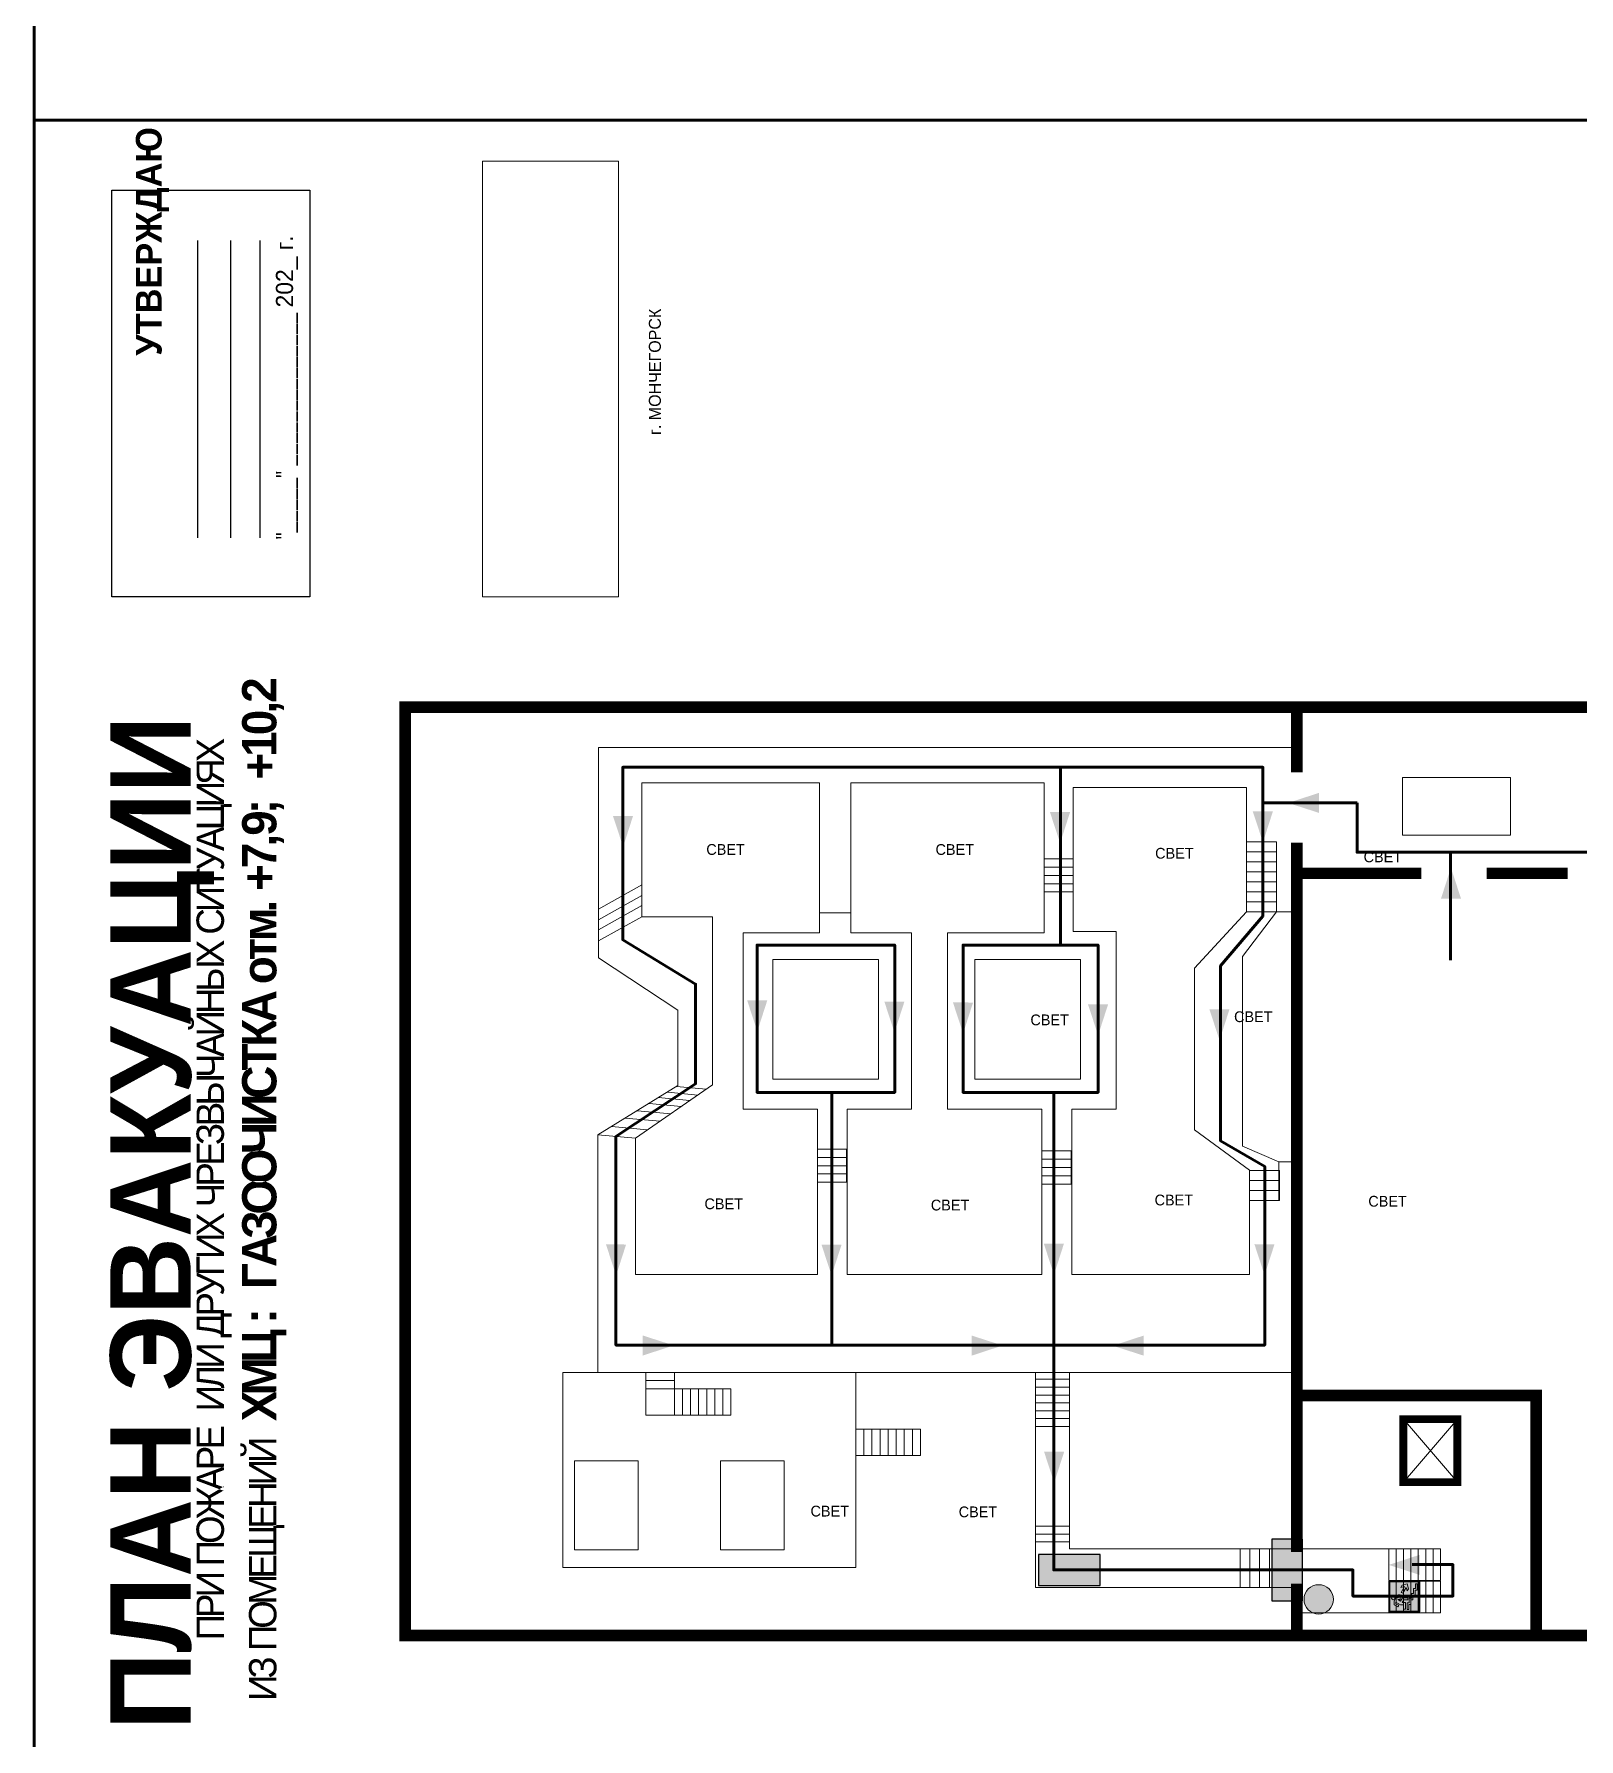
# Model space of a CAD drawing. Header units: millimetres. Extents: x 13114 to 67229, y 22859 to 38520.
# Drawn here: x 25622.8 to 25983.7, y 30913.4 to 31311.9 of the extents above; entities that cross this region are included whole.
import ezdxf

# ---------------------------------------------------------------- set-up
doc = ezdxf.new("R2010")
doc.units = ezdxf.units.MM
doc.layers.add('План_Штампы', color=7, linetype='Continuous')
doc.styles.add('обычный', font='arial.ttf')
picture_1 = doc.add_image_def('image1.jpg', size_in_pixel=(337, 105))

# ---------------------------------------------------------------- blocks, each defined once
blk = doc.blocks.new('A$C32E8229D')
at = {"true_color": 0xffffff}
blk.add_hatch(color=7, dxfattribs=at).paths.add_polyline_path([(0, 0), (0, -8), (16, -8), (16, 0)])
h = blk.add_hatch(color=126)
h.paths.add_polyline_path([(0.2, -0.2), (15.8, -0.2), (15.8, -7.8), (0.2, -7.8)])
h.paths.add_polyline_path([(13.49, -2.05), (12.08, -2.05), (11.37, -2.63, 0.162397), (11.29, -2.84), (11.29, -3.63), (10.35, -3.63), (10.35, -4.05), (11.68, -4.05), (11.68, -3.48), (12.26, -4.28), (11.29, -5.1), (11.29, -6.78), (11.85, -6.78), (11.85, -5.44), (12.8, -4.64), (12.8, -5.94), (14.46, -5.94), (14.46, -5.39), (13.45, -5.39), (13.45, -3.97), (12.46, -2.59), (13.15, -2.59), (13.69, -3.34), (14.18, -3)], flags=16)
h.paths.add_polyline_path([(10.74, -1.82, 1), (11.8, -1.82, 1)], flags=16)
h.paths.add_polyline_path([(9.39, -3.59), (5.99, -3.59), (6.56, -3.03), (5.91, -3.03), (5.1, -3.83), (5.91, -4.64), (6.56, -4.64), (5.99, -4.09), (9.39, -4.09)], flags=16)
h.paths.add_polyline_path([(4.29, -1.08), (1.72, -1.08), (1.72, -6.6), (4.29, -6.6)], flags=16)
at = {"color": 126}
blk.add_lwpolyline([(16, -8), (0, -8), (0, 0), (16, 0)], close=True, dxfattribs=at)
blk = doc.blocks.new('A$C7B8C2D5B')
at = {"lineweight": 0}
h = blk.add_hatch(color=5, dxfattribs=at)
h.dxf.hatch_style = 1
h.paths.add_polyline_path([(1.4, -3.02, 1), (-2.11, -3.02, 1)])
at = {"color": 5, "lineweight": 0}
blk.add_circle((-0.36, -3.02), 1.75, dxfattribs=at)
blk = doc.blocks.new('вниз')
at = {"lineweight": 0, "true_color": 0xffffff}
h = blk.add_hatch(color=7, dxfattribs=at)
h.dxf.hatch_style = 1
h.paths.add_polyline_path([(40994.51, -4472.22), (40986.51, -4472.22), (40986.51, -4480.22), (40994.51, -4480.22)])
h.paths.add_polyline_path([(40994.31, -4472.42), (40994.31, -4480.01), (40986.71, -4480.01), (40986.71, -4472.42)], flags=16)
h.paths.add_polyline_path([(40988.43, -4473.53), (40989.43, -4473.53), (40990.19, -4473.96), (40990.19, -4474.6), (40991, -4474.6), (40991, -4475.06), (40989.73, -4475.06), (40989.73, -4474.46), (40989.3, -4475.18), (40990.17, -4475.7), (40990.17, -4477.11), (40989.63, -4477.11), (40989.63, -4476.01), (40988.94, -4475.59), (40988.94, -4476.46), (40988.94, -4476.46), (40987.47, -4476.46), (40987.26, -4476.46), (40987.26, -4475.92), (40988.4, -4475.92), (40988.4, -4475.2), (40989.1, -4473.99), (40988.66, -4473.99), (40988.24, -4474.7), (40987.86, -4474.47), (40988.41, -4473.56)], flags=0)
h.paths.add_polyline_path([(40990.55, -4473.29, -1), (40989.69, -4473.29, -1)], flags=0)
h.paths.add_polyline_path([(40988.85, -4476.89), (40988.85, -4477.43), (40990.1, -4477.43), (40990.1, -4477.99), (40991.34, -4477.99), (40991.34, -4478.54), (40992.59, -4478.54), (40992.59, -4479.09), (40993.83, -4479.09), (40993.83, -4479.52), (40992.17, -4479.52), (40992.17, -4478.97), (40990.91, -4478.97), (40990.91, -4478.41), (40989.68, -4478.41), (40989.68, -4477.86), (40988.43, -4477.86), (40988.43, -4477.31), (40987.6, -4477.31), (40987.18, -4477.31), (40987.18, -4476.89)], flags=0)
h.paths.add_polyline_path([(40991.61, -4475.33), (40993.12, -4476.2), (40992.9, -4475.27), (40993.48, -4475.6), (40993.83, -4476.88), (40992.56, -4477.22), (40991.97, -4476.88), (40992.9, -4476.61), (40991.38, -4475.74), (40991.58, -4475.39)], flags=0)
h.paths.add_polyline_path([(40990.19, -4473.96), (40989.43, -4473.53), (40988.43, -4473.53), (40988.41, -4473.56), (40987.86, -4474.47), (40988.24, -4474.7), (40988.66, -4473.99), (40989.1, -4473.99), (40988.4, -4475.2), (40988.4, -4475.92), (40987.26, -4475.92), (40987.26, -4476.46), (40987.47, -4476.46), (40988.94, -4476.46), (40988.94, -4476.27), (40988.94, -4475.59), (40989.63, -4476.01), (40989.63, -4477.11), (40990.17, -4477.11), (40990.17, -4475.7), (40989.3, -4475.18), (40989.73, -4474.46), (40989.73, -4475.06), (40991, -4475.06), (40991, -4474.6), (40990.19, -4474.6)], flags=0)
h.paths.add_polyline_path([(40990.55, -4473.29, 1), (40989.69, -4473.29, 1)], flags=0)
h.paths.add_polyline_path([(40991.61, -4475.33), (40991.58, -4475.39), (40991.38, -4475.74), (40992.9, -4476.61), (40991.97, -4476.88), (40992.56, -4477.22), (40993.83, -4476.88), (40993.48, -4475.6), (40992.9, -4475.27), (40993.12, -4476.2)], flags=0)
h.paths.add_polyline_path([(40990.1, -4477.43), (40988.85, -4477.43), (40988.85, -4476.89), (40987.18, -4476.89), (40987.18, -4477.31), (40987.6, -4477.31), (40988.43, -4477.31), (40988.43, -4477.86), (40989.68, -4477.86), (40989.68, -4478.41), (40990.91, -4478.41), (40990.91, -4478.97), (40992.17, -4478.97), (40992.17, -4479.52), (40993.83, -4479.52), (40993.83, -4479.09), (40992.59, -4479.09), (40992.59, -4478.54), (40991.34, -4478.54), (40991.34, -4477.99), (40990.1, -4477.99)], flags=0)
at = {"lineweight": 0}
h = blk.add_hatch(color=126, dxfattribs=at)
h.dxf.hatch_style = 1
h.paths.add_polyline_path([(40994.31, -4472.42), (40986.71, -4472.42), (40986.71, -4480.01), (40994.31, -4480.01)])
h.paths.add_polyline_path([(40988.43, -4473.53), (40989.43, -4473.53), (40990.19, -4473.96), (40990.19, -4474.6), (40991, -4474.6), (40991, -4475.06), (40989.73, -4475.06), (40989.73, -4474.46), (40989.3, -4475.18), (40990.17, -4475.7), (40990.17, -4477.11), (40989.63, -4477.11), (40989.63, -4476.01), (40988.94, -4475.59), (40988.94, -4476.46), (40988.94, -4476.46), (40987.47, -4476.46), (40987.26, -4476.46), (40987.26, -4475.92), (40988.4, -4475.92), (40988.4, -4475.2), (40989.1, -4473.99), (40988.66, -4473.99), (40988.24, -4474.7), (40987.86, -4474.47), (40988.41, -4473.56)], flags=16)
h.paths.add_polyline_path([(40990.55, -4473.29, -1), (40989.69, -4473.29, -1)], flags=16)
h.paths.add_polyline_path([(40988.85, -4476.89), (40988.85, -4477.43), (40990.1, -4477.43), (40990.1, -4477.99), (40991.34, -4477.99), (40991.34, -4478.54), (40992.59, -4478.54), (40992.59, -4479.09), (40993.83, -4479.09), (40993.83, -4479.52), (40992.17, -4479.52), (40992.17, -4478.97), (40990.91, -4478.97), (40990.91, -4478.41), (40989.68, -4478.41), (40989.68, -4477.86), (40988.43, -4477.86), (40988.43, -4477.31), (40987.6, -4477.31), (40987.18, -4477.31), (40987.18, -4476.89)], flags=16)
h.paths.add_polyline_path([(40991.61, -4475.33), (40993.12, -4476.2), (40992.9, -4475.27), (40993.48, -4475.6), (40993.83, -4476.88), (40992.56, -4477.22), (40991.97, -4476.88), (40992.9, -4476.61), (40991.38, -4475.74), (40991.58, -4475.39)], flags=16)
at = {"lineweight": 0, "true_color": 0xffffff}
h = blk.add_hatch(color=7, dxfattribs=at)
h.dxf.hatch_style = 1
h.paths.add_polyline_path([(40989.73, -4474.46), (40989.73, -4475.06), (40991, -4475.06), (40991, -4474.6), (40990.19, -4474.6), (40990.19, -4473.96), (40989.43, -4473.53), (40988.43, -4473.53), (40988.41, -4473.56), (40987.86, -4474.47), (40988.24, -4474.7), (40988.66, -4473.99), (40989.1, -4473.99), (40988.4, -4475.2), (40988.4, -4475.92), (40987.26, -4475.92), (40987.26, -4476.46), (40987.47, -4476.46), (40988.94, -4476.46), (40988.94, -4475.59), (40989.63, -4476.01), (40989.63, -4477.11), (40990.17, -4477.11), (40990.17, -4475.7), (40989.3, -4475.18)])
h.paths.add_polyline_path([(40989.69, -4473.29, 1), (40990.55, -4473.29, 1)])
h.paths.add_polyline_path([(40991.61, -4475.33), (40991.58, -4475.39), (40991.38, -4475.74), (40992.9, -4476.61), (40991.97, -4476.88), (40992.56, -4477.22), (40993.83, -4476.88), (40993.48, -4475.6), (40992.9, -4475.27), (40993.12, -4476.2)])
h.paths.add_polyline_path([(40990.1, -4477.43), (40988.85, -4477.43), (40988.85, -4476.89), (40987.18, -4476.89), (40987.18, -4477.31), (40987.6, -4477.31), (40988.43, -4477.31), (40988.43, -4477.86), (40989.68, -4477.86), (40989.68, -4478.41), (40990.91, -4478.41), (40990.91, -4478.97), (40992.17, -4478.97), (40992.17, -4479.52), (40993.83, -4479.52), (40993.83, -4479.09), (40992.59, -4479.09), (40992.59, -4478.54), (40991.34, -4478.54), (40991.34, -4477.99), (40990.1, -4477.99)])
at = {"color": 126, "lineweight": 0}
for points in [[(40986.51, -4472.22), (40994.51, -4472.22), (40994.51, -4480.22), (40986.51, -4480.22)], [(40986.71, -4472.42), (40994.31, -4472.42), (40994.31, -4480.01), (40986.71, -4480.01)]]:
    blk.add_lwpolyline(points, close=True, dxfattribs=at)
for points in [[(40987.47, -4476.46), (40987.26, -4476.46), (40987.26, -4475.92), (40988.4, -4475.92), (40988.4, -4475.2), (40989.1, -4473.99), (40988.66, -4473.99), (40988.24, -4474.7), (40987.86, -4474.47), (40988.41, -4473.56), (40988.43, -4473.53), (40989.43, -4473.53), (40990.19, -4473.96), (40990.19, -4474.6), (40991, -4474.6), (40991, -4475.06), (40989.73, -4475.06), (40989.73, -4474.46), (40989.3, -4475.18), (40990.17, -4475.7), (40990.17, -4477.11), (40989.63, -4477.11), (40989.63, -4476.01), (40988.94, -4475.59), (40988.94, -4476.46)], [(40991.58, -4475.39), (40991.38, -4475.74), (40992.9, -4476.61), (40991.97, -4476.88), (40992.56, -4477.22), (40993.83, -4476.88), (40993.48, -4475.6), (40992.9, -4475.27), (40993.12, -4476.2), (40991.61, -4475.33), (40991.58, -4475.39)], [(40987.6, -4477.31), (40987.18, -4477.31), (40987.18, -4476.89), (40988.85, -4476.89), (40988.85, -4477.43), (40990.1, -4477.43), (40990.1, -4477.99), (40991.34, -4477.99), (40991.34, -4478.54), (40992.59, -4478.54), (40992.59, -4479.09), (40993.83, -4479.09), (40993.83, -4479.52), (40992.17, -4479.52), (40992.17, -4478.97), (40990.91, -4478.97), (40990.91, -4478.41), (40989.68, -4478.41), (40989.68, -4477.86), (40988.43, -4477.86), (40988.43, -4477.31), (40987.6, -4477.31)], [(40987.47, -4476.46), (40988.94, -4476.46), (40988.94, -4476.27)]]:
    blk.add_lwpolyline(points, dxfattribs=at)
blk.add_circle((40990.12, -4473.29), 0.432, dxfattribs=at)
blk = doc.blocks.new('A$C7B4425F7')
at = {"true_color": 0xffffff}
blk.add_hatch(color=7, dxfattribs=at).paths.add_polyline_path([(0, 0), (-16, 0), (-16, -8), (0, -8)])
h = blk.add_hatch(color=126)
h.paths.add_polyline_path([(-0.2, -0.2), (-15.8, -0.2), (-15.8, -7.8), (-0.2, -7.8)])
h.paths.add_polyline_path([(-11.76, -2.03), (-11.76, -3.66), (-11.17, -3.66, -0.568275), (-11.17, -6.18), (-12.58, -6.18), (-12.58, -2.03)], flags=16)
h.paths.add_polyline_path([(-13.33, -4.12, -0.495768), (-13.59, -6.18), (-15.03, -6.18), (-15.03, -2.03), (-13.59, -2.03, -0.487973)], flags=16)
h.paths.add_polyline_path([(-10.25, -2.03), (-9.48, -2.03), (-9.48, -6.18), (-10.25, -6.18)], flags=16)
h.paths.add_polyline_path([(-13.84, -3.69), (-14.24, -3.69), (-14.24, -3.03), (-13.9, -3.03, -0.692621)], flags=0)
h.paths.add_polyline_path([(-9.15, -2.03), (-8.4, -2.03), (-8.04, -3.07), (-7.68, -2.03), (-6.93, -2.03), (-7.64, -4.1), (-6.93, -6.18), (-7.68, -6.18), (-8.04, -5.14), (-8.4, -6.18), (-9.15, -6.18), (-8.44, -4.1)], flags=16)
h.paths.add_polyline_path([(-11.76, -4.46), (-11.42, -4.46, -0.692621), (-11.36, -5.12), (-11.76, -5.12)], flags=0)
h.paths.add_polyline_path([(-13.9, -5.2), (-14.24, -5.2), (-14.24, -4.55), (-13.84, -4.55, -0.708038)], flags=0)
edge = h.paths.add_edge_path(flags=16)
edge.add_ellipse((-5.51, -4.08), major_axis=(0, 2.05), ratio=0.586184, start_angle=0, end_angle=360)
edge = h.paths.add_edge_path(flags=0)
edge.add_ellipse((-5.51, -4.08), major_axis=(0, 1.14), ratio=0.454828, start_angle=0, end_angle=360)
h.paths.add_polyline_path([(-4.13, -4.96, 0.377264), (-3.48, -4.52, 0.0555), (-3.16, -2.03), (-1.66, -2.03), (-1.66, -4.96), (-0.96, -4.96), (-0.96, -7.01), (-1.75, -7.01), (-1.75, -6.18), (-3.3, -6.18), (-3.3, -7.02), (-4.13, -7.02)], flags=16)
h.paths.add_polyline_path([(-2.73, -2.91), (-2.28, -2.91), (-2.28, -4.96), (-3.05, -4.96, 0.079136)], flags=0)
at = {"color": 126}
blk.add_lwpolyline([(-16, -8), (0, -8), (0, 0), (-16, 0)], close=True, dxfattribs=at)

msp = doc.modelspace()

# ---------------------------------------------------------------- linework, layer by layer
at = {"color": 1, "lineweight": 100}
for points in [[(25622.76, 31686.74), (26222.76, 31686.74), (26222.76, 31291.74), (25622.76, 31291.74)], [(25622.76, 31291.74), (26222.76, 31291.74), (26222.76, 30896.74), (25622.76, 30896.74)]]:
    msp.add_lwpolyline(points, close=True, dxfattribs=at)
msp.add_lwpolyline([(25640.95, 31180.38), (25640.95, 31275.39), (25687.16, 31275.39), (25687.16, 31180.38)], close=True)
for points in [[(25661, 31194.13), (25661, 31263.66)], [(25668.76, 31194.13), (25668.76, 31263.66)], [(25675.55, 31194.13), (25675.55, 31263.66)]]:
    msp.add_lwpolyline(points)
at = {"lineweight": 0, "const_width": 2.7}
for points in [[(25922.37, 30937.59), (25709.47, 30937.59), (25709.47, 31154.54), (26025.53, 31154.54), (26025.53, 30937.59), (25922.37, 30937.59)], [(25917.83, 31154.54), (25917.83, 31139.35)], [(25917.83, 31122.87), (25917.83, 30957.07)], [(25917.83, 31115.73), (25946.89, 31115.73)], [(25962.21, 31115.73), (25981.09, 31115.73)], [(25917.83, 30993.69), (25973.75, 30993.69), (25973.75, 30937.59)], [(25917.83, 30937.59), (25917.83, 30949.72)]]:
    msp.add_lwpolyline(points, dxfattribs=at)
at = {"lineweight": 0}
for points in [[(25917.83, 31145.17), (25754.66, 31145.17), (25754.66, 31095.94), (25773.17, 31083.73), (25773.17, 31066.12), (25754.48, 31054.63), (25754.48, 30999.08), (25746.28, 30999.08), (25746.28, 30953.46), (25814.77, 30953.46), (25814.77, 30999.08), (25754.48, 30999.08), (25918.48, 30999.08)], [(25850.16, 31021.98), (25812.76, 31021.98), (25812.76, 31060.57), (25827.81, 31060.57), (25827.81, 31101.81), (25813.58, 31101.81), (25813.58, 31106.52), (25806.3, 31106.52), (25806.3, 31101.81), (25788.46, 31101.81), (25788.46, 31060.57), (25805.78, 31060.57), (25805.78, 31021.98), (25763.31, 31021.98), (25763.31, 31053.8), (25781.27, 31066.28), (25781.27, 31105.59), (25764.78, 31105.59), (25764.78, 31136.84), (25806.3, 31136.84), (25806.3, 31105.19)], [(25813.58, 31106.52), (25813.58, 31136.84), (25858.75, 31136.84), (25858.75, 31101.81), (25836.17, 31101.81), (25836.17, 31060.57), (25858.22, 31060.57), (25858.22, 31021.98), (25850.16, 31021.98)], [(25906.05, 31106.7), (25906.05, 31135.76), (25865.59, 31135.76), (25865.59, 31102.1), (25875.64, 31102.1), (25875.64, 31060.57), (25865.28, 31060.57), (25865.28, 31021.98), (25906.73, 31021.98), (25906.73, 31046.37), (25893.9, 31055.76), (25893.9, 31093.59), (25906.05, 31106.7)], [(25913.11, 31121.65), (25913.11, 31106.7), (25913.11, 31106.7)], [(25764.78, 31113.02), (25754.66, 31107.37)], [(25764.78, 31110.51), (25754.66, 31104.86)], [(25764.78, 31108.2), (25754.66, 31102.54)], [(25764.78, 31105.59), (25754.66, 31099.93)], [(25913.11, 31106.7), (25905.13, 31096.31), (25905.13, 31051.99), (25913.65, 31048.27), (25917.19, 31048.27), (25913.65, 31048.27), (25913.65, 31039.25)], [(25913.11, 31106.7), (25917.43, 31106.7)], [(25770.86, 31064.56), (25777.86, 31063.91)], [(25772.86, 31065.9), (25779.78, 31065.24)], [(25763.73, 31060.25), (25771.54, 31059.52)], [(25766.5, 31061.9), (25773.96, 31061.19)], [(25768.56, 31063.3), (25775.98, 31062.6)], [(25757.7, 31056.55), (25766.13, 31055.75)], [(25760.88, 31058.53), (25769.02, 31057.76)], [(25754.48, 31054.63), (25763.31, 31053.8)], [(25856.78, 30999.08), (25856.78, 30948.83), (25917.72, 30948.83)], [(25864.72, 30999.08), (25864.72, 30957.83), (25951.36, 30957.83)], [(25942.71, 30973.42), (25955.33, 30988.16)], [(25942.71, 30988.16), (25955.33, 30973.42)], [(25939.34, 30950.43), (25951.36, 30950.43)], [(25951.36, 30942.91), (25918.5, 30942.91)]]:
    msp.add_lwpolyline(points, dxfattribs=at)
at = {"color": 126, "lineweight": 100, "true_color": 0x008754}
for points in [[(25861.01, 31005.47), (25758.71, 31005.47), (25758.71, 31054.23), (25777.34, 31066.55), (25777.34, 31089.84), (25760.29, 31100.2), (25760.29, 31140.5), (25909.88, 31140.5), (25909.88, 31132.17)], [(25862.61, 31140.5), (25862.61, 31098.94), (25839.85, 31098.94), (25839.85, 31064.51), (25871.4, 31064.51), (25871.4, 31098.94), (25862.61, 31098.94)], [(25931.92, 31132.17), (25909.88, 31132.17), (25909.88, 31105.74), (25899.99, 31094.14), (25899.99, 31053.2), (25910.31, 31047.24), (25910.31, 31005.47), (25861.01, 31005.47), (25861.01, 30952.93), (25930.94, 30952.93), (25930.94, 30946.79), (25937.63, 30946.79)], [(25953.75, 31120.65), (25931.92, 31120.65), (25931.92, 31132.17)], [(25953.75, 31095.43), (25953.75, 31120.65), (26007.65, 31120.65), (25987.39, 31120.65), (25987.39, 31095.43)], [(25818.36, 31098.94), (25791.7, 31098.94), (25791.7, 31064.51), (25823.85, 31064.51), (25823.85, 31098.94), (25818.36, 31098.94)], [(25809.15, 31064.51), (25809.15, 31005.47)], [(25861.01, 31005.47), (25861.01, 31064.51)], [(25937.63, 30946.79), (25954.31, 30946.79), (25954.31, 30954.15), (25944.79, 30954.15)]]:
    msp.add_lwpolyline(points, dxfattribs=at)
at = {"lineweight": 20}
msp.add_lwpolyline([(25942.53, 31138.13), (25967.77, 31138.13), (25967.77, 31124.61), (25942.53, 31124.61)], close=True, dxfattribs=at)
at = {"lineweight": 0}
for points in [[(25913.11, 31120.77), (25906.05, 31120.77), (25906.05, 31123.11), (25913.11, 31123.11)], [(25913.11, 31118.42), (25906.05, 31118.42), (25906.05, 31120.77), (25913.11, 31120.77)], [(25858.75, 31117.15), (25865.59, 31117.15), (25865.59, 31119.08), (25858.75, 31119.08)], [(25858.75, 31115.22), (25865.59, 31115.22), (25865.59, 31117.15), (25858.75, 31117.15)], [(25913.11, 31116.08), (25906.05, 31116.08), (25906.05, 31118.42), (25913.11, 31118.42)], [(25913.11, 31113.73), (25906.05, 31113.73), (25906.05, 31116.08), (25913.11, 31116.08)], [(25858.75, 31113.29), (25865.59, 31113.29), (25865.59, 31115.22), (25858.75, 31115.22)], [(25858.75, 31111.36), (25865.59, 31111.36), (25865.59, 31113.29), (25858.75, 31113.29)], [(25913.11, 31111.39), (25906.05, 31111.39), (25906.05, 31113.73), (25913.11, 31113.73)], [(25913.11, 31109.05), (25906.05, 31109.05), (25906.05, 31111.39), (25913.11, 31111.39)], [(25913.11, 31106.7), (25906.05, 31106.7), (25906.05, 31109.05), (25913.11, 31109.05)], [(25795.37, 31095.58), (25820.06, 31095.58), (25820.06, 31067.63), (25795.37, 31067.63)], [(25842.58, 31095.58), (25867.28, 31095.58), (25867.28, 31067.63), (25842.58, 31067.63)], [(25805.78, 31049.31), (25812.62, 31049.31), (25812.62, 31051.24), (25805.78, 31051.24)], [(25805.78, 31047.38), (25812.62, 31047.38), (25812.62, 31049.31), (25805.78, 31049.31)], [(25858.22, 31048.9), (25865.06, 31048.9), (25865.06, 31050.83), (25858.22, 31050.83)], [(25858.22, 31046.97), (25865.06, 31046.97), (25865.06, 31048.9), (25858.22, 31048.9)], [(25805.78, 31045.45), (25812.62, 31045.45), (25812.62, 31047.38), (25805.78, 31047.38)], [(25805.78, 31043.52), (25812.62, 31043.52), (25812.62, 31045.45), (25805.78, 31045.45)], [(25858.22, 31045.04), (25865.06, 31045.04), (25865.06, 31046.97), (25858.22, 31046.97)], [(25858.22, 31043.11), (25865.06, 31043.11), (25865.06, 31045.04), (25858.22, 31045.04)], [(25913.8, 31043.94), (25906.73, 31043.94), (25906.73, 31046.28), (25913.8, 31046.28)], [(25913.8, 31041.59), (25906.73, 31041.59), (25906.73, 31043.94), (25913.8, 31043.94)], [(25913.8, 31039.25), (25906.73, 31039.25), (25906.73, 31041.59), (25913.8, 31041.59)], [(25765.7, 30997.16), (25772.38, 30997.16), (25772.38, 30999.07), (25765.7, 30999.07)], [(25765.7, 30995.26), (25772.38, 30995.26), (25772.38, 30997.16), (25765.7, 30997.16)], [(25864.72, 30995.63), (25856.78, 30995.63), (25856.78, 30997.47), (25864.72, 30997.47)], [(25765.7, 30989.09), (25772.38, 30989.09), (25772.38, 30995.26), (25765.7, 30995.26)], [(25772.38, 30989.09), (25774.26, 30989.09), (25774.26, 30995.26), (25772.38, 30995.26)], [(25774.26, 30989.09), (25776.15, 30989.09), (25776.15, 30995.26), (25774.26, 30995.26)], [(25776.15, 30989.09), (25778.04, 30989.09), (25778.04, 30995.26), (25776.15, 30995.26)], [(25778.04, 30989.09), (25779.93, 30989.09), (25779.93, 30995.26), (25778.04, 30995.26)], [(25779.93, 30989.09), (25781.82, 30989.09), (25781.82, 30995.26), (25779.93, 30995.26)], [(25781.82, 30989.09), (25783.7, 30989.09), (25783.7, 30995.26), (25781.82, 30995.26)], [(25783.7, 30989.09), (25785.59, 30989.09), (25785.59, 30995.26), (25783.7, 30995.26)], [(25864.72, 30993.79), (25856.78, 30993.79), (25856.78, 30995.63), (25864.72, 30995.63)], [(25864.72, 30991.95), (25856.78, 30991.95), (25856.78, 30993.79), (25864.72, 30993.79)], [(25864.72, 30990.12), (25856.78, 30990.12), (25856.78, 30991.95), (25864.72, 30991.95)], [(25864.72, 30988.28), (25856.78, 30988.28), (25856.78, 30990.12), (25864.72, 30990.12)], [(25864.72, 30986.44), (25856.78, 30986.44), (25856.78, 30988.28), (25864.72, 30988.28)], [(25814.77, 30979.66), (25816.66, 30979.66), (25816.66, 30985.82), (25814.77, 30985.82)], [(25816.66, 30979.66), (25818.54, 30979.66), (25818.54, 30985.82), (25816.66, 30985.82)], [(25818.54, 30979.66), (25820.43, 30979.66), (25820.43, 30985.82), (25818.54, 30985.82)], [(25820.43, 30979.66), (25822.32, 30979.66), (25822.32, 30985.82), (25820.43, 30985.82)], [(25822.32, 30979.66), (25824.21, 30979.66), (25824.21, 30985.82), (25822.32, 30985.82)], [(25824.21, 30979.66), (25826.1, 30979.66), (25826.1, 30985.82), (25824.21, 30985.82)], [(25826.1, 30979.66), (25827.98, 30979.66), (25827.98, 30985.82), (25826.1, 30985.82)], [(25827.98, 30979.66), (25829.87, 30979.66), (25829.87, 30985.82), (25827.98, 30985.82)], [(25749.07, 30978.44), (25763.93, 30978.44), (25763.93, 30957.58), (25749.07, 30957.58)], [(25783.14, 30978.44), (25798, 30978.44), (25798, 30957.58), (25783.14, 30957.58)], [(25864.72, 30961.29), (25856.78, 30961.29), (25856.78, 30963.13), (25864.72, 30963.13)], [(25864.72, 30959.45), (25856.78, 30959.45), (25856.78, 30961.29), (25864.72, 30961.29)], [(25904.57, 30948.83), (25906.85, 30948.83), (25906.85, 30957.83), (25904.57, 30957.83)], [(25906.85, 30948.83), (25909.12, 30948.83), (25909.12, 30957.83), (25906.85, 30957.83)], [(25909.12, 30948.83), (25911.4, 30948.83), (25911.4, 30957.83), (25909.12, 30957.83)], [(25939.34, 30950.43), (25941.06, 30950.43), (25941.06, 30957.83), (25939.34, 30957.83)], [(25941.06, 30950.43), (25942.77, 30950.43), (25942.77, 30957.83), (25941.06, 30957.83)], [(25942.77, 30950.43), (25944.49, 30950.43), (25944.49, 30957.83), (25942.77, 30957.83)], [(25944.49, 30950.43), (25946.21, 30950.43), (25946.21, 30957.83), (25944.49, 30957.83)], [(25946.21, 30950.43), (25947.93, 30950.43), (25947.93, 30957.83), (25946.21, 30957.83)], [(25947.93, 30950.43), (25949.65, 30950.43), (25949.65, 30957.83), (25947.93, 30957.83)], [(25949.65, 30950.43), (25951.36, 30950.43), (25951.36, 30957.83), (25949.65, 30957.83)], [(25939.34, 30942.91), (25941.06, 30942.91), (25941.06, 30950.31), (25939.34, 30950.31)], [(25941.06, 30942.91), (25942.77, 30942.91), (25942.77, 30950.31), (25941.06, 30950.31)], [(25942.77, 30942.91), (25944.49, 30942.91), (25944.49, 30950.31), (25942.77, 30950.31)], [(25944.49, 30942.91), (25946.21, 30942.91), (25946.21, 30950.31), (25944.49, 30950.31)], [(25946.21, 30942.91), (25947.93, 30942.91), (25947.93, 30950.31), (25946.21, 30950.31)], [(25947.93, 30942.91), (25949.65, 30942.91), (25949.65, 30950.31), (25947.93, 30950.31)], [(25949.65, 30942.91), (25951.36, 30942.91), (25951.36, 30950.31), (25949.65, 30950.31)]]:
    msp.add_lwpolyline(points, close=True, dxfattribs=at)
at = {"lineweight": 0, "const_width": 1.8}
msp.add_lwpolyline([(25942.71, 30973.42), (25955.33, 30973.42), (25955.33, 30988.16), (25942.71, 30988.16)], close=True, dxfattribs=at)
at = {"layer": 'План_Штампы', "color": 126, "true_color": 0x008754}
for points in [[(25923.04, 31134.55), (25923.03, 31129.84), (25915.81, 31132.17)], [(25758.02, 31129.15), (25762.72, 31129.14), (25760.39, 31121.92)], [(25860.13, 31130.04), (25864.84, 31130.03), (25862.51, 31122.81)], [(25907.53, 31130.2), (25912.23, 31130.19), (25909.9, 31122.98)], [(25956.21, 31109.77), (25951.5, 31109.78), (25953.83, 31117)], [(25789.38, 31086.03), (25794.08, 31086.02), (25791.75, 31078.8)], [(25821.43, 31085.76), (25826.13, 31085.74), (25823.8, 31078.53)], [(25837.47, 31085.54), (25842.17, 31085.53), (25839.84, 31078.31)], [(25869.02, 31085.1), (25873.72, 31085.09), (25871.39, 31077.87)], [(25897.38, 31083.97), (25902.09, 31083.96), (25899.76, 31076.74)], [(25756.39, 31028.98), (25761.09, 31028.97), (25758.76, 31021.75)], [(25806.74, 31028.96), (25811.44, 31028.95), (25809.11, 31021.73)], [(25858.7, 31029.18), (25863.41, 31029.17), (25861.07, 31021.95)], [(25907.91, 31029.05), (25912.61, 31029.03), (25910.28, 31021.82)], [(25764.96, 31003), (25764.97, 31007.71), (25772.19, 31005.38)], [(25841.84, 31002.99), (25841.85, 31007.69), (25849.07, 31005.36)], [(25882.05, 31007.69), (25882.04, 31002.99), (25874.82, 31005.32)], [(25858.75, 30980.55), (25863.46, 30980.54), (25861.12, 30973.32)], [(25946.54, 30956.45), (25946.53, 30951.75), (25939.31, 30954.08)]]:
    msp.add_solid(points, dxfattribs=at)

# ---------------------------------------------------------------- block references
at = {"xscale": 1.959677417948842, "yscale": 1.959677417948842, "zscale": 1.959677417948842}
msp.add_blockref('A$C7B8C2D5B', (25923.64, 30951.95), dxfattribs=at)
at = {"color": 126, "true_color": 0x008754, "xscale": 0.9, "yscale": 0.9, "zscale": 0.9, "rotation": 89.99999999999999}
msp.add_blockref('вниз', (21914.39, -5944.78), dxfattribs=at)
at = {"layer": 'План_Штампы', "xscale": 0.9, "yscale": 0.9, "zscale": 0.9, "rotation": 89.99999999999999}
msp.add_blockref('A$C7B4425F7', (25911.98, 30960.09), dxfattribs=at)
at = {"layer": 'План_Штампы', "color": 126, "true_color": 0x008754, "xscale": -0.9, "yscale": 0.9, "zscale": 0.9}
msp.add_blockref('A$C32E8229D', (25871.83, 30956.48), dxfattribs=at)

# ---------------------------------------------------------------- texts
at = {"lineweight": 0, "rotation": 90, "style": 'обычный'}
for s, insert, char_height, width, attachment_point in [('\\pi-18,l18,t18;{\\fProxima Nova Rg|b1|i0|c204|p2;УТВЕРЖДАЮ\\H1.1997x; }', (25650.42, 31263.42), 6, 126.6484, 5), ('{\\fArial Narrow|b0|i0|c204|p34;"_____" ______________ \\fProxima Nova Rg|b0|i0|c204|p2;202_ г. }', (25681.84, 31229.29), 4, 78.6503, 5), ('\\pi-8.4,l8.4,t8.4;{\\fProxima Nova Rg|b0|i0|c204|p2;г. МОНЧЕГОРСК\\H1.1997x; }', (25767.83, 31232.93), 2.8, 126.6484, 5), ('{\\fProxima Nova Rg|b1|i0|c204|p2;ПЛАН ЭВАКУАЦИИ}', (25640.56, 30915.56), 18.81, 422.276, 1)]:
    msp.add_mtext(s, dxfattribs=dict(at, insert=insert, char_height=char_height, width=width, attachment_point=attachment_point))
at = {"color": 0, "lineweight": 0, "insert": (25660.53, 31041.47), "char_height": 8, "width": 449.2158, "attachment_point": 5, "rotation": 90, "style": 'обычный'}
msp.add_mtext('{\\fArial Black|b1|i0|c204|p34;\\H2x;\\T0.85;  \\fArial Narrow|b0|i0|c204|p34;\\H0.8x;\\W0.9;\\P\\fProxima Nova Rg|b0|i0|c204|p2;\\H0.5x;\\W1;\\C256;ПРИ ПОЖАРЕ  ИЛИ ДРУГИХ ЧРЕЗВЫЧАЙНЫХ СИТУАЦИЯХ  \\PИЗ ПОМЕЩЕНИЙ \\fProxima Nova Rg|b1|i0|c204|p2;\\H1.25x; ХМЦ :  ГАЗООЧИСТКА отм. +7,9;  +10,2}', dxfattribs=at)
at = {"lineweight": 0, "char_height": 2.52, "width": 113.9835, "attachment_point": 5, "style": 'обычный'}
for insert in [(25784.33, 31121.28), (25837.89, 31121.27), (25889.21, 31120.39), (25937.92, 31119.55), (25907.65, 31082.19), (25860.06, 31081.45), (25783.9, 31038.46), (25889.08, 31039.35), (25939.02, 31039.06), (25836.79, 31038.17), (25808.68, 30966.64), (25843.3, 30966.46)]:
    msp.add_mtext('\\pi-7.56,l7.56,t7.56;{\\fProxima Nova Rg|b0|i0|c204|p2;СВЕТ\\H1.1997x; }', dxfattribs=dict(at, insert=insert))

# ---------------------------------------------------------------- pictures from other files: only their frames are drawn
at = {"color": 7, "lineweight": 0, "true_color": 0xf5f5ff}
image = msp.add_image(picture_1, insert=(25759.29, 31180.38), size_in_units=(101.8, 31.72), rotation=90, dxfattribs=at)
image.dxf.flags = 7

doc.saveas('drawing.dxf')
